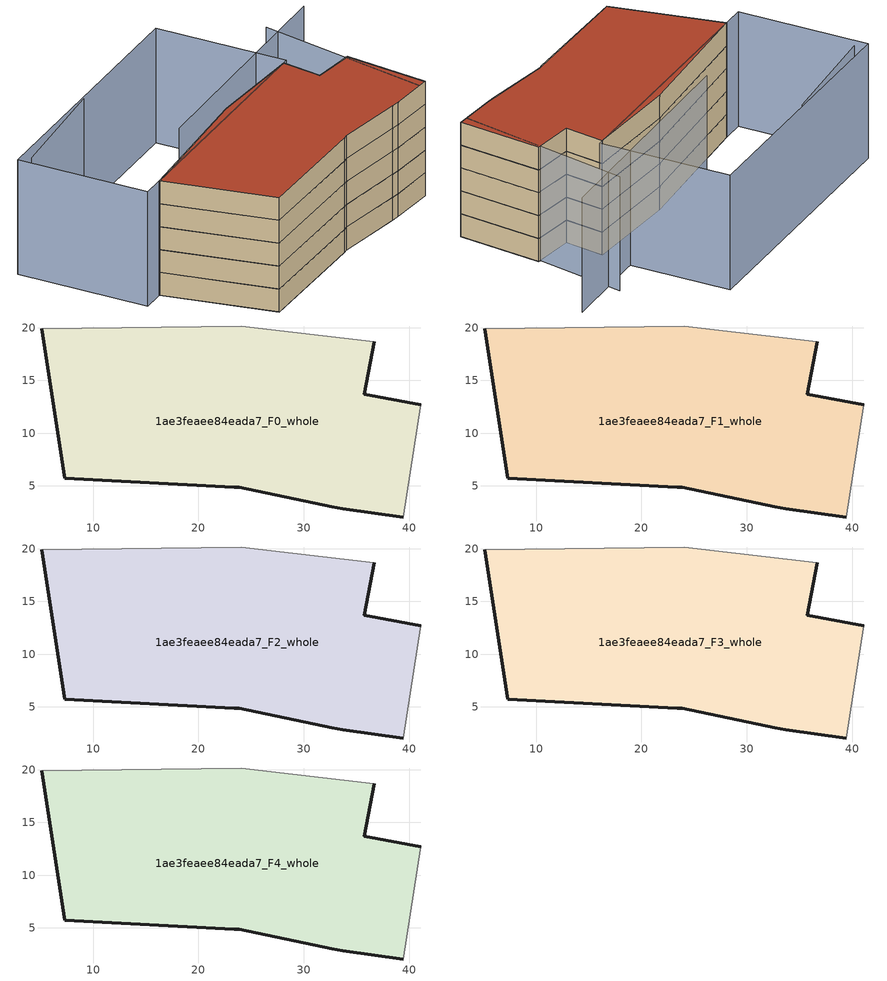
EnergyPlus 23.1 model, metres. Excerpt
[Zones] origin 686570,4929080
1ae3feaee84eada7_F0_whole
 floor ground (EU_floor_Construction): 39.44,2.04 41.09,12.67 35.73,13.68 36.67,18.68 24.06,20.16 5.13,19.88 7.3,5.7 23.4,4.87 23.85,4.84 32.64,3.04 33.68,2.83 z0
 wall outside (EU_wall_Construction): 39.44,2.04 33.68,2.83 32.64,3.04 23.85,4.84 23.4,4.87 7.3,5.7 5.13,19.88 / 36.67,18.68 35.73,13.68 41.09,12.67 z0:3
 wall adiabatic (EU_wall_Construction): 41.09,12.67 39.44,2.04 / 5.13,19.88 24.06,20.16 36.67,18.68 z0:3
1ae3feaee84eada7_F1_whole
 floor to 1ae3feaee84eada7_F0_whole (EU_floor_Construction): 39.44,2.04 41.09,12.67 35.73,13.68 36.67,18.68 24.06,20.16 5.13,19.88 7.3,5.7 23.4,4.87 23.85,4.84 32.64,3.04 33.68,2.83 z3
 wall outside (EU_wall_Construction): 39.44,2.04 33.68,2.83 32.64,3.04 23.85,4.84 23.4,4.87 7.3,5.7 5.13,19.88 / 36.67,18.68 35.73,13.68 41.09,12.67 z3:6
 wall adiabatic (EU_wall_Construction): 41.09,12.67 39.44,2.04 / 5.13,19.88 24.06,20.16 36.67,18.68 z3:6
1ae3feaee84eada7_F2_whole
 floor to 1ae3feaee84eada7_F1_whole (EU_floor_Construction): 39.44,2.04 41.09,12.67 35.73,13.68 36.67,18.68 24.06,20.16 5.13,19.88 7.3,5.7 23.4,4.87 23.85,4.84 32.64,3.04 33.68,2.83 z6
 wall outside (EU_wall_Construction): 39.44,2.04 33.68,2.83 32.64,3.04 23.85,4.84 23.4,4.87 7.3,5.7 5.13,19.88 / 36.67,18.68 35.73,13.68 41.09,12.67 z6:9
 wall adiabatic (EU_wall_Construction): 41.09,12.67 39.44,2.04 / 5.13,19.88 24.06,20.16 36.67,18.68 z6:9
1ae3feaee84eada7_F3_whole
 floor to 1ae3feaee84eada7_F2_whole (EU_floor_Construction): 39.44,2.04 41.09,12.67 35.73,13.68 36.67,18.68 24.06,20.16 5.13,19.88 7.3,5.7 23.4,4.87 23.85,4.84 32.64,3.04 33.68,2.83 z9
 wall outside (EU_wall_Construction): 39.44,2.04 33.68,2.83 32.64,3.04 23.85,4.84 23.4,4.87 7.3,5.7 5.13,19.88 / 36.67,18.68 35.73,13.68 41.09,12.67 z9:12
 wall adiabatic (EU_wall_Construction): 41.09,12.67 39.44,2.04 / 5.13,19.88 24.06,20.16 36.67,18.68 z9:12
1ae3feaee84eada7_F4_whole
 floor to 1ae3feaee84eada7_F3_whole (EU_floor_Construction): 39.44,2.04 41.09,12.67 35.73,13.68 36.67,18.68 24.06,20.16 5.13,19.88 7.3,5.7 23.4,4.87 23.85,4.84 32.64,3.04 33.68,2.83 z12
 wall outside (EU_wall_Construction): 39.44,2.04 33.68,2.83 32.64,3.04 23.85,4.84 23.4,4.87 7.3,5.7 5.13,19.88 / 36.67,18.68 35.73,13.68 41.09,12.67 z12:15
 wall adiabatic (EU_wall_Construction): 41.09,12.67 39.44,2.04 / 5.13,19.88 24.06,20.16 36.67,18.68 z12:15
 roof outside (EU_roof_Construction): 36.67,18.68 35.73,13.68 41.09,12.67 39.44,2.04 33.68,2.83 32.64,3.04 23.85,4.84 23.4,4.87 7.3,5.7 5.13,19.88 24.06,20.16 z15
shading: 38.27,2.33 43.55,24.06 / 49.91,22.23 17.52,23.08 / 19.24,35.96 4.05,35.51 / 37.31,18.66 2.24,19.98 / 2.24,19.98 2.87,36.75 / 2.87,36.75 37.94,35.43 / 37.94,35.43 37.31,18.66 z0:15
[Building]
EU S2 Campaign: North Axis=0; Terrain=City; Solar Distribution=FullExterior
[Site:Location]
Bologna: Latitude=44.5; Longitude=11.25; Time Zone=1; Elevation=37
[SizingPeriod:WeatherFileDays]
AnnualSizingPeriod: Begin Month=1; Begin Day of Month=1; End Month=12; End Day of Month=31; Day of Week for Start Day=Monday; Use Weather File Daylight Saving Period=No; Use Weather File Rain and Snow Indicators=No
[MATERIAL]
EU_InternalMass_Material: Roughness=MediumRough; Thickness=0.1; Conductivity=1; Density=1800; Specific Heat=900; Thermal Absorptance=0.9; Solar Absorptance=0.7; Visible Absorptance=0.7
[MATERIAL:NOMASS] Roughness=MediumRough; Thermal Absorptance=0.9; Solar Absorptance=0.7; Visible Absorptance=0.7
Name | Thermal Resistance
EU_wall_NoMass | 0.905828
EU_roof_NoMass | 0.37593
EU_floor_NoMass | 0.67114
[CONSTRUCTION]
EU_wall_Construction: EU_wall_NoMass
EU_roof_Construction: EU_roof_NoMass
EU_floor_Construction: EU_floor_NoMass
EU_InternalMass_Construction: EU_InternalMass_Material
[ZONE] Type=1; Multiplier=1; Ceiling Height=autocalculate; Volume=1501.2; Floor Area=autocalculate; Part of Total Floor Area=Yes
1ae3feaee84eada7_F0_whole; 1ae3feaee84eada7_F1_whole; 1ae3feaee84eada7_F2_whole; 1ae3feaee84eada7_F3_whole; 1ae3feaee84eada7_F4_whole
[INTERNALMASS] Construction=EU_InternalMass_Construction; Surface Area=460.477
Name | Zone or ZoneList
1ae3feaee84eada7_F0_whole_EU_InternalMass | 1ae3feaee84eada7_F0_whole
1ae3feaee84eada7_F1_whole_EU_InternalMass | 1ae3feaee84eada7_F1_whole
1ae3feaee84eada7_F2_whole_EU_InternalMass | 1ae3feaee84eada7_F2_whole
1ae3feaee84eada7_F3_whole_EU_InternalMass | 1ae3feaee84eada7_F3_whole
1ae3feaee84eada7_F4_whole_EU_InternalMass | 1ae3feaee84eada7_F4_whole
[OTHEREQUIPMENT] Fuel Type=Electricity; Design Level Calculation Method=Watts/Area; Power per Zone Floor Area=1; Fraction Latent=0; Fraction Radiant=0; Fraction Lost=0; Carbon Dioxide Generation Rate=0; EndUse Subcategory=EU_Step8_InternalGains
Name | Zone or ZoneList or Space or SpaceList | Schedule
EU_Step8_InternalGain_1ae3feaee84eada7_F0_whole_f000 | 1ae3feaee84eada7_F0_whole | EU_Step8_GainSchedule_1ae3feaee84eada7_F0_whole_f000
EU_Step8_InternalGain_1ae3feaee84eada7_F1_whole_f000 | 1ae3feaee84eada7_F1_whole | EU_Step8_GainSchedule_1ae3feaee84eada7_F1_whole_f000
EU_Step8_InternalGain_1ae3feaee84eada7_F2_whole_f000 | 1ae3feaee84eada7_F2_whole | EU_Step8_GainSchedule_1ae3feaee84eada7_F2_whole_f000
EU_Step8_InternalGain_1ae3feaee84eada7_F3_whole_f000 | 1ae3feaee84eada7_F3_whole | EU_Step8_GainSchedule_1ae3feaee84eada7_F3_whole_f000
EU_Step8_InternalGain_1ae3feaee84eada7_F4_whole_f000 | 1ae3feaee84eada7_F4_whole | EU_Step8_GainSchedule_1ae3feaee84eada7_F4_whole_f000
[ZONEVENTILATION:DESIGNFLOWRATE] Schedule=EU_AlwaysOn; Design Flow Rate Calculation Method=AirChanges/Hour; Air Changes per Hour=0.73129; Ventilation Type=Natural; Fan Pressure Rise=0; Fan Total Efficiency=1; Constant Term Coefficient=1; Temperature Term Coefficient=0; Velocity Term Coefficient=0; Velocity Squared Term Coefficient=0; Minimum Indoor Temperature=-100; Maximum Indoor Temperature=100; Delta Temperature=-100; Minimum Outdoor Temperature=-100; Maximum Outdoor Temperature=100; Maximum Wind Speed=40
Name | Zone or ZoneList or Space or SpaceList
EU_ConstantAir_1ae3feaee84eada7_F0_whole | 1ae3feaee84eada7_F0_whole
EU_ConstantAir_1ae3feaee84eada7_F1_whole | 1ae3feaee84eada7_F1_whole
EU_ConstantAir_1ae3feaee84eada7_F2_whole | 1ae3feaee84eada7_F2_whole
EU_ConstantAir_1ae3feaee84eada7_F3_whole | 1ae3feaee84eada7_F3_whole
EU_ConstantAir_1ae3feaee84eada7_F4_whole | 1ae3feaee84eada7_F4_whole
[HVACTEMPLATE:THERMOSTAT] Constant Heating Setpoint=20; Constant Cooling Setpoint=50
EU_HeatOnly_1ae3feaee84eada7_F0_whole; EU_HeatOnly_1ae3feaee84eada7_F1_whole; EU_HeatOnly_1ae3feaee84eada7_F2_whole; EU_HeatOnly_1ae3feaee84eada7_F3_whole; EU_HeatOnly_1ae3feaee84eada7_F4_whole
[HVACTEMPLATE:ZONE:IDEALLOADSAIRSYSTEM] System Availability Schedule=EU_AlwaysOn; Maximum Heating Supply Air Temperature=50; Minimum Cooling Supply Air Temperature=13; Maximum Heating Supply Air Humidity Ratio=0.0156; Minimum Cooling Supply Air Humidity Ratio=0.0077; Heating Limit=NoLimit; Cooling Limit=NoLimit; Heating Availability Schedule=EU_AlwaysOn; Cooling Availability Schedule=EU_CoolingOff; Dehumidification Control Type=ConstantSensibleHeatRatio; Cooling Sensible Heat Ratio=0.7; Dehumidification Setpoint=60; Humidification Control Type=None; Humidification Setpoint=30; Outdoor Air Method=None; Outdoor Air Flow Rate per Person=0.00944; Outdoor Air Flow Rate per Zone Floor Area=0; Outdoor Air Flow Rate per Zone=0; Demand Controlled Ventilation Type=None; Outdoor Air Economizer Type=NoEconomizer; Heat Recovery Type=None; Sensible Heat Recovery Effectiveness=0.7; Latent Heat Recovery Effectiveness=0.65
Name | Template Thermostat
1ae3feaee84eada7_F0_whole | EU_HeatOnly_1ae3feaee84eada7_F0_whole
1ae3feaee84eada7_F1_whole | EU_HeatOnly_1ae3feaee84eada7_F1_whole
1ae3feaee84eada7_F2_whole | EU_HeatOnly_1ae3feaee84eada7_F2_whole
1ae3feaee84eada7_F3_whole | EU_HeatOnly_1ae3feaee84eada7_F3_whole
1ae3feaee84eada7_F4_whole | EU_HeatOnly_1ae3feaee84eada7_F4_whole
[SIZING:ZONE] Zone Cooling Design Supply Air Temperature Input Method=SupplyAirTemperature; Zone Cooling Design Supply Air Temperature=13; Zone Heating Design Supply Air Temperature Input Method=SupplyAirTemperature; Zone Heating Design Supply Air Temperature=50; Zone Cooling Design Supply Air Humidity Ratio=0.008; Zone Heating Design Supply Air Humidity Ratio=0.008; Cooling Design Air Flow Method=DesignDay; Cooling Design Air Flow Rate=0; Cooling Minimum Air Flow per Zone Floor Area=0.000762; Cooling Minimum Air Flow=0; Cooling Minimum Air Flow Fraction=0.2; Heating Design Air Flow Method=DesignDay; Heating Design Air Flow Rate=0; Heating Maximum Air Flow per Zone Floor Area=0.002032; Heating Maximum Air Flow=0.141576; Heating Maximum Air Flow Fraction=0.3; Account for Dedicated Outdoor Air System=No; Dedicated Outdoor Air System Control Strategy=NeutralSupplyAir; Dedicated Outdoor Air Low Setpoint Temperature for Design=autosize; Dedicated Outdoor Air High Setpoint Temperature for Design=autosize; Zone Load Sizing Method=Sensible Load Only No Latent Load; Zone Latent Cooling Design Supply Air Humidity Ratio Input Method=HumidityRatioDifference; Zone Cooling Design Supply Air Humidity Ratio Difference=0.005; Zone Latent Heating Design Supply Air Humidity Ratio Input Method=HumidityRatioDifference; Zone Humidification Design Supply Air Humidity Ratio Difference=0.005
1ae3feaee84eada7_F0_whole; 1ae3feaee84eada7_F1_whole; 1ae3feaee84eada7_F2_whole; 1ae3feaee84eada7_F3_whole; 1ae3feaee84eada7_F4_whole
[SCHEDULE:CONSTANT]
Name | Hourly Value
EU_AlwaysOn | 1
EU_CoolingOff | 0
[SCHEDULE:FILE] Column Number=1; Rows to Skip at Top=0; Number of Hours of Data=8760; Column Separator=Comma; Interpolate to Timestep=No; Minutes per Item=60; Adjust Schedule for Daylight Savings=Yes
Name | File
EU_Step8_GainSchedule_1ae3feaee84eada7_F0_whole_f000 | ../../schedules/1ae3feaee84eada7/1ae3feaee84eada7_F0_whole_f000_gain.csv
EU_Step8_GainSchedule_1ae3feaee84eada7_F1_whole_f000 | ../../schedules/1ae3feaee84eada7/1ae3feaee84eada7_F1_whole_f000_gain.csv
EU_Step8_GainSchedule_1ae3feaee84eada7_F2_whole_f000 | ../../schedules/1ae3feaee84eada7/1ae3feaee84eada7_F2_whole_f000_gain.csv
EU_Step8_GainSchedule_1ae3feaee84eada7_F3_whole_f000 | ../../schedules/1ae3feaee84eada7/1ae3feaee84eada7_F3_whole_f000_gain.csv
EU_Step8_GainSchedule_1ae3feaee84eada7_F4_whole_f000 | ../../schedules/1ae3feaee84eada7/1ae3feaee84eada7_F4_whole_f000_gain.csv
